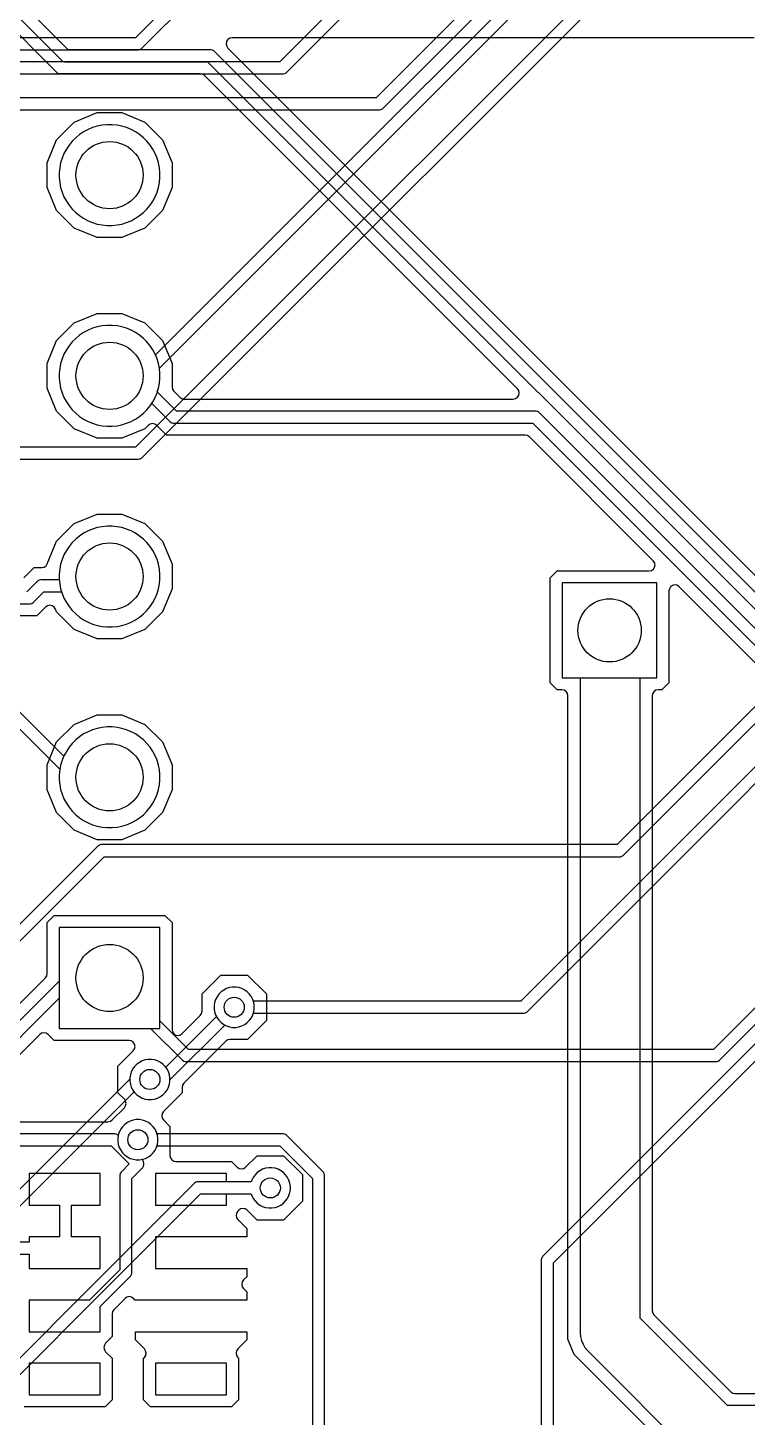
# Model space of a CAD drawing. Header units: millimetres. Extents: x 0 to 65, y 0 to 56.
# Drawn here: x 24.52 to 33.62, y 8.99 to 26.57 of the extents above; entities that cross this region are included whole.
import ezdxf

# ---------------------------------------------------------------- set-up
doc = ezdxf.new("R2010")
doc.units = ezdxf.units.MM

msp = doc.modelspace()

# ---------------------------------------------------------------- linework, layer by layer
at = {"layer": '16_copper'}
for points in [[(37.109, 33.133), (37.109, 25.248), (36.325, 25.248), (36.305, 25.242), (36.288, 25.232), (36.274, 25.218), (36.264, 25.201), (36.259, 25.181), (36.259, 21.339), (36.264, 21.319), (36.274, 21.302), (36.288, 21.288), (36.305, 21.278), (36.325, 21.273), (37.014, 21.273), (31.972, 16.231), (25.441, 16.231), (25.421, 16.225), (25.404, 16.215), (19.294, 10.105)], [(33.299, 30.054), (28.924, 25.679), (18.43, 25.679)], [(18.472, 25.527), (28.966, 25.527), (28.985, 25.532), (29.003, 25.542), (33.437, 29.976)], [(33.024, 29.322), (26.13, 22.428), (26.127, 22.436), (26.097, 22.491), (26.063, 22.543), (26.023, 22.592), (25.979, 22.636), (25.93, 22.676), (25.878, 22.711), (25.823, 22.74), (25.765, 22.764), (25.705, 22.782), (25.644, 22.794), (25.581, 22.801), (25.519, 22.801), (25.456, 22.794), (25.395, 22.782), (25.335, 22.764), (25.277, 22.74), (25.222, 22.711), (25.17, 22.676), (25.121, 22.636), (25.077, 22.592), (25.037, 22.543), (25.003, 22.491), (24.973, 22.436), (24.949, 22.378), (24.931, 22.318), (24.919, 22.257), (24.913, 22.194), (24.913, 22.132), (24.919, 22.069), (24.931, 22.008), (24.949, 21.948), (24.973, 21.89), (25.003, 21.835), (25.037, 21.783), (25.077, 21.734), (25.121, 21.69), (25.17, 21.65), (25.222, 21.616), (25.277, 21.586), (25.335, 21.562), (25.395, 21.544), (25.456, 21.532), (25.519, 21.526), (25.581, 21.526), (25.644, 21.532), (25.705, 21.544), (25.765, 21.562), (25.823, 21.586), (25.878, 21.616), (25.93, 21.65), (25.979, 21.69), (26.023, 21.734), (26.063, 21.783), (26.097, 21.835), (26.127, 21.89), (26.151, 21.948), (26.169, 22.008), (26.181, 22.069), (26.188, 22.132), (26.188, 22.194), (26.181, 22.257), (26.18, 22.262), (33.102, 29.185)], [(33.024, 28.407), (25.876, 21.26), (21.977, 21.26)], [(21.936, 21.107), (25.918, 21.107), (25.937, 21.113), (25.955, 21.123), (33.102, 28.27)], [(29.422, 27.853), (27.705, 26.137), (17.668, 26.137)], [(17.71, 25.984), (27.747, 25.984), (27.766, 25.989), (27.784, 25.999), (29.428, 27.644)], [(18.43, 26.289), (25.918, 26.289), (25.937, 26.294), (25.955, 26.304), (26.579, 26.928)], [(26.441, 27.006), (25.876, 26.441), (18.472, 26.441)], [(18.532, 23.575), (24.921, 17.186), (24.919, 17.177), (24.913, 17.114), (24.913, 17.052), (24.919, 16.989), (24.931, 16.928), (24.949, 16.868), (24.973, 16.81), (25.003, 16.755), (25.037, 16.703), (25.077, 16.654), (25.121, 16.61), (25.17, 16.57), (25.222, 16.536), (25.277, 16.506), (25.335, 16.482), (25.395, 16.464), (25.456, 16.452), (25.519, 16.446), (25.581, 16.446), (25.644, 16.452), (25.705, 16.464), (25.765, 16.482), (25.823, 16.506), (25.878, 16.536), (25.93, 16.57), (25.979, 16.61), (26.023, 16.654), (26.063, 16.703), (26.097, 16.755), (26.127, 16.81), (26.151, 16.868), (26.169, 16.928), (26.181, 16.989), (26.188, 17.052), (26.188, 17.114), (26.181, 17.177), (26.169, 17.238), (26.151, 17.298), (26.127, 17.356), (26.097, 17.411), (26.063, 17.463), (26.023, 17.512), (25.979, 17.556), (25.93, 17.596), (25.878, 17.631), (25.823, 17.66), (25.765, 17.684), (25.705, 17.702), (25.644, 17.714), (25.581, 17.721), (25.519, 17.721), (25.456, 17.714), (25.395, 17.702), (25.335, 17.684), (25.277, 17.66), (25.222, 17.631), (25.17, 17.596), (25.121, 17.556), (25.077, 17.512), (25.037, 17.463), (25.003, 17.411), (24.973, 17.356), (24.971, 17.351), (18.669, 23.654)], [(19.431, 10.027), (25.482, 16.078), (32.014, 16.078), (32.033, 16.083), (32.051, 16.093), (37.186, 21.228)], [(40.31, 20.301), (31.029, 11.02), (31.019, 11.002), (31.013, 10.983), (31.013, 4.51)], [(31.166, 4.51), (31.166, 10.941), (40.447, 20.222)], [(36.377, 19.873), (30.753, 14.249), (27.37, 14.249), (27.363, 14.271), (27.344, 14.306), (27.321, 14.339), (27.293, 14.367), (27.26, 14.39), (27.225, 14.409), (27.187, 14.421), (27.147, 14.427), (27.107, 14.427), (27.068, 14.421), (27.03, 14.409), (26.994, 14.39), (26.962, 14.367), (26.933, 14.339), (26.91, 14.306), (26.892, 14.271), (26.879, 14.233), (26.873, 14.193), (26.873, 14.153), (26.879, 14.114), (26.892, 14.076), (26.91, 14.04), (26.933, 14.008), (26.962, 13.979), (26.994, 13.956), (27.03, 13.938), (27.068, 13.925), (27.107, 13.919), (27.147, 13.919), (27.187, 13.925), (27.225, 13.938), (27.26, 13.956), (27.293, 13.979), (27.321, 14.008), (27.344, 14.04), (27.363, 14.076), (27.37, 14.097), (30.795, 14.097), (30.814, 14.102), (30.832, 14.112), (36.455, 19.736)], [(39.243, 19.691), (33.192, 13.64), (26.549, 13.64), (26.188, 14.001), (26.188, 15.181), (24.913, 15.181), (24.913, 13.906), (26.068, 13.906), (26.471, 13.503), (26.488, 13.493), (26.508, 13.487), (33.233, 13.487), (33.253, 13.493), (33.27, 13.503), (39.38, 19.613)], [(20.955, 8.198), (25.86, 13.103), (25.867, 13.093), (25.895, 13.065), (25.927, 13.042), (25.963, 13.023), (26.001, 13.011), (26.04, 13.005), (26.08, 13.005), (26.12, 13.011), (26.158, 13.023), (26.194, 13.042), (26.226, 13.065), (26.254, 13.093), (26.278, 13.126), (26.296, 13.161), (26.308, 13.199), (26.314, 13.239), (26.314, 13.279), (26.308, 13.318), (26.296, 13.356), (26.278, 13.392), (26.254, 13.424), (26.226, 13.453), (26.194, 13.476), (26.158, 13.494), (26.12, 13.507), (26.08, 13.513), (26.04, 13.513), (26.001, 13.507), (25.963, 13.494), (25.927, 13.476), (25.895, 13.453), (25.867, 13.424), (25.843, 13.392), (25.825, 13.356), (25.813, 13.318), (25.806, 13.279), (25.806, 13.265), (20.818, 8.276)], [(28.27, 6.432), (28.27, 12.05), (28.265, 12.069), (28.255, 12.086), (27.784, 12.558), (27.766, 12.568), (27.747, 12.573), (26.15, 12.573), (26.143, 12.594), (26.125, 12.63), (26.102, 12.662), (26.073, 12.691), (26.041, 12.714), (26.006, 12.732), (25.967, 12.745), (25.928, 12.751), (25.888, 12.751), (25.849, 12.745), (25.81, 12.732), (25.775, 12.714), (25.743, 12.691), (25.714, 12.662), (25.691, 12.63), (25.673, 12.594), (25.66, 12.556), (25.654, 12.517), (25.654, 12.477), (25.66, 12.437), (25.673, 12.399), (25.691, 12.364), (25.714, 12.331), (25.743, 12.303), (25.775, 12.28), (25.81, 12.261), (25.849, 12.249), (25.888, 12.243), (25.928, 12.243), (25.967, 12.249), (26.006, 12.261), (26.041, 12.28), (26.073, 12.303), (26.102, 12.331), (26.125, 12.364), (26.143, 12.399), (26.15, 12.421), (27.705, 12.421), (28.118, 12.008), (28.118, 6.391)], [(23.091, 8.201), (26.702, 11.811), (27.342, 11.811), (27.349, 11.79), (27.367, 11.754), (27.391, 11.722), (27.419, 11.693), (27.451, 11.67), (27.487, 11.652), (27.525, 11.639), (27.564, 11.633), (27.604, 11.633), (27.644, 11.639), (27.682, 11.652), (27.718, 11.67), (27.75, 11.693), (27.778, 11.722), (27.802, 11.754), (27.82, 11.79), (27.832, 11.828), (27.838, 11.867), (27.838, 11.907), (27.832, 11.947), (27.82, 11.985), (27.802, 12.02), (27.778, 12.053), (27.75, 12.081), (27.718, 12.104), (27.682, 12.123), (27.644, 12.135), (27.604, 12.141), (27.564, 12.141), (27.525, 12.135), (27.487, 12.123), (27.451, 12.104), (27.419, 12.081), (27.391, 12.053), (27.367, 12.02), (27.349, 11.985), (27.342, 11.963), (26.66, 11.963), (26.641, 11.958), (26.623, 11.948), (22.988, 8.313)]]:
    msp.add_lwpolyline(points, dxfattribs=at)
for points in [[(25.644, 24.072), (25.705, 24.084), (25.765, 24.102), (25.823, 24.126), (25.878, 24.156), (25.93, 24.19), (25.979, 24.23), (26.023, 24.274), (26.063, 24.323), (26.097, 24.375), (26.127, 24.43), (26.151, 24.488), (26.169, 24.548), (26.181, 24.609), (26.188, 24.672), (26.188, 24.734), (26.181, 24.797), (26.169, 24.858), (26.151, 24.918), (26.127, 24.976), (26.097, 25.031), (26.063, 25.083), (26.023, 25.132), (25.979, 25.176), (25.93, 25.216), (25.878, 25.251), (25.823, 25.28), (25.765, 25.304), (25.705, 25.322), (25.644, 25.334), (25.581, 25.341), (25.519, 25.341), (25.456, 25.334), (25.395, 25.322), (25.335, 25.304), (25.277, 25.28), (25.222, 25.251), (25.17, 25.216), (25.121, 25.176), (25.077, 25.132), (25.037, 25.083), (25.003, 25.031), (24.973, 24.976), (24.949, 24.918), (24.931, 24.858), (24.919, 24.797), (24.913, 24.734), (24.913, 24.672), (24.919, 24.609), (24.931, 24.548), (24.949, 24.488), (24.973, 24.43), (25.003, 24.375), (25.037, 24.323), (25.077, 24.274), (25.121, 24.23), (25.17, 24.19), (25.222, 24.156), (25.277, 24.126), (25.335, 24.102), (25.395, 24.084), (25.456, 24.072), (25.519, 24.066), (25.581, 24.066)], [(25.644, 18.992), (25.705, 19.004), (25.765, 19.022), (25.823, 19.046), (25.878, 19.076), (25.93, 19.11), (25.979, 19.15), (26.023, 19.194), (26.063, 19.243), (26.097, 19.295), (26.127, 19.35), (26.151, 19.408), (26.169, 19.468), (26.181, 19.529), (26.188, 19.592), (26.188, 19.654), (26.181, 19.717), (26.169, 19.778), (26.151, 19.838), (26.127, 19.896), (26.097, 19.951), (26.063, 20.003), (26.023, 20.052), (25.979, 20.096), (25.93, 20.136), (25.878, 20.171), (25.823, 20.2), (25.765, 20.224), (25.705, 20.242), (25.644, 20.254), (25.581, 20.261), (25.519, 20.261), (25.456, 20.254), (25.395, 20.242), (25.335, 20.224), (25.277, 20.2), (25.222, 20.171), (25.17, 20.136), (25.121, 20.096), (25.077, 20.052), (25.037, 20.003), (25.003, 19.951), (24.973, 19.896), (24.949, 19.838), (24.931, 19.778), (24.919, 19.717), (24.913, 19.654), (24.913, 19.592), (24.919, 19.529), (24.931, 19.468), (24.949, 19.408), (24.973, 19.35), (25.003, 19.295), (25.037, 19.243), (25.077, 19.194), (25.121, 19.15), (25.17, 19.11), (25.222, 19.076), (25.277, 19.046), (25.335, 19.022), (25.395, 19.004), (25.456, 18.992), (25.519, 18.986), (25.581, 18.986)], [(32.477, 19.542), (31.277, 19.542), (31.277, 18.342), (32.477, 18.342)]]:
    msp.add_lwpolyline(points, close=True, dxfattribs=at)
at = {"layer": '1_copper'}
for points in [[(32.909, 8.3), (31.431, 9.778), (31.35, 9.974), (31.35, 18.113), (31.344, 18.143), (31.327, 18.168), (31.301, 18.184), (31.274, 18.19), (31.214, 18.19), (31.125, 18.279), (31.125, 19.605), (31.214, 19.694), (32.376, 19.694), (32.406, 19.7), (32.431, 19.718), (32.447, 19.743), (32.453, 19.773), (32.446, 19.803), (32.43, 19.824), (30.865, 21.39), (30.84, 21.407), (30.811, 21.412), (26.271, 21.412), (26.147, 21.535), (26.122, 21.552), (26.092, 21.558), (26.063, 21.551), (26.039, 21.535), (25.997, 21.493), (25.707, 21.373), (25.393, 21.373), (25.103, 21.493), (24.88, 21.716), (24.76, 22.006), (24.76, 22.32), (24.88, 22.611), (25.103, 22.833), (25.393, 22.953), (25.707, 22.953), (25.997, 22.833), (26.22, 22.611), (26.34, 22.32), (26.34, 22.021), (26.346, 21.991), (26.362, 21.967), (26.438, 21.892), (26.463, 21.875), (26.491, 21.869), (30.659, 21.869), (30.688, 21.875), (30.713, 21.893), (30.73, 21.918), (30.735, 21.948), (30.728, 21.978), (30.712, 21.999), (26.75, 25.962), (26.725, 25.979), (26.696, 25.984), (24.899, 25.984), (24.133, 26.75)], [(24.323, 26.776), (24.947, 26.152), (24.964, 26.142), (24.984, 26.137), (26.791, 26.137), (35.158, 17.77)], [(35.236, 17.907), (26.869, 26.274), (26.852, 26.284), (26.832, 26.289), (25.025, 26.289), (24.46, 26.854)], [(33.707, 26.441), (27.101, 26.441), (27.071, 26.435), (27.046, 26.418), (27.03, 26.393), (27.025, 26.363), (27.032, 26.333), (27.047, 26.311), (35.277, 18.082)], [(37.979, 14.707), (30.984, 21.702), (30.967, 21.712), (30.947, 21.717), (26.397, 21.717), (26.154, 21.959), (26.169, 22.008), (26.181, 22.069), (26.188, 22.132), (26.188, 22.194), (26.181, 22.257), (26.169, 22.318), (26.151, 22.378), (26.127, 22.436), (26.097, 22.491), (26.063, 22.543), (26.023, 22.592), (25.979, 22.636), (25.93, 22.676), (25.878, 22.711), (25.823, 22.74), (25.765, 22.764), (25.705, 22.782), (25.644, 22.794), (25.581, 22.801), (25.519, 22.801), (25.456, 22.794), (25.395, 22.782), (25.335, 22.764), (25.277, 22.74), (25.222, 22.711), (25.17, 22.676), (25.121, 22.636), (25.077, 22.592), (25.037, 22.543), (25.003, 22.491), (24.973, 22.436), (24.949, 22.378), (24.931, 22.318), (24.919, 22.257), (24.913, 22.194), (24.913, 22.132), (24.919, 22.069), (24.931, 22.008), (24.949, 21.948), (24.973, 21.89), (25.003, 21.835), (25.037, 21.783), (25.077, 21.734), (25.121, 21.69), (25.17, 21.65), (25.222, 21.616), (25.277, 21.586), (25.335, 21.562), (25.395, 21.544), (25.456, 21.532), (25.519, 21.526), (25.581, 21.526), (25.644, 21.532), (25.705, 21.544), (25.765, 21.562), (25.823, 21.586), (25.878, 21.616), (25.93, 21.65), (25.979, 21.69), (26.023, 21.734), (26.063, 21.783), (26.084, 21.814), (26.318, 21.58), (26.336, 21.57), (26.355, 21.565), (30.906, 21.565), (37.901, 14.569)], [(24.464, 19.606), (24.594, 19.736), (24.691, 19.736), (24.721, 19.742), (24.746, 19.759), (24.761, 19.783), (24.88, 20.071), (25.103, 20.293), (25.393, 20.413), (25.707, 20.413), (25.997, 20.293), (26.22, 20.071), (26.34, 19.78), (26.34, 19.466), (26.22, 19.176), (25.997, 18.953), (25.707, 18.833), (25.393, 18.833), (25.103, 18.953), (24.88, 19.176), (24.865, 19.212), (24.849, 19.237), (24.823, 19.253), (24.793, 19.259), (24.764, 19.252), (24.741, 19.236), (24.631, 19.126), (19.26, 19.126)], [(19.345, 19.279), (24.546, 19.279), (24.566, 19.284), (24.583, 19.294), (24.72, 19.431), (24.942, 19.431), (24.949, 19.408), (24.973, 19.35), (25.003, 19.295), (25.037, 19.243), (25.077, 19.194), (25.121, 19.15), (25.17, 19.11), (25.222, 19.076), (25.277, 19.046), (25.335, 19.022), (25.395, 19.004), (25.456, 18.992), (25.519, 18.986), (25.581, 18.986), (25.644, 18.992), (25.705, 19.004), (25.765, 19.022), (25.823, 19.046), (25.878, 19.076), (25.93, 19.11), (25.979, 19.15), (26.023, 19.194), (26.063, 19.243), (26.097, 19.295), (26.127, 19.35), (26.151, 19.408), (26.169, 19.468), (26.181, 19.529), (26.188, 19.592), (26.188, 19.654), (26.181, 19.717), (26.169, 19.778), (26.151, 19.838), (26.127, 19.896), (26.097, 19.951), (26.063, 20.003), (26.023, 20.052), (25.979, 20.096), (25.93, 20.136), (25.878, 20.171), (25.823, 20.2), (25.765, 20.224), (25.705, 20.242), (25.644, 20.254), (25.581, 20.261), (25.519, 20.261), (25.456, 20.254), (25.395, 20.242), (25.335, 20.224), (25.277, 20.2), (25.222, 20.171), (25.17, 20.136), (25.121, 20.096), (25.077, 20.052), (25.037, 20.003), (25.003, 19.951), (24.973, 19.896), (24.949, 19.838), (24.931, 19.778), (24.919, 19.717), (24.913, 19.654), (24.913, 19.592), (24.913, 19.583), (24.679, 19.583), (24.659, 19.578), (24.642, 19.568), (24.505, 19.431)], [(42.855, 9.133), (33.369, 9.133), (32.265, 10.238), (32.265, 18.342), (32.477, 18.342), (32.477, 19.542), (31.277, 19.542), (31.277, 18.342), (31.503, 18.342), (31.503, 10.055), (31.509, 10.006), (31.522, 9.957), (31.541, 9.911), (31.566, 9.868), (31.597, 9.828), (32.959, 8.465)], [(37.853, 14.402), (32.759, 19.495), (32.734, 19.512), (32.704, 19.518), (32.675, 19.511), (32.65, 19.493), (32.634, 19.468), (32.629, 19.441), (32.629, 18.279), (32.54, 18.19), (32.493, 18.19), (32.463, 18.184), (32.438, 18.166), (32.422, 18.141), (32.417, 18.113), (32.417, 10.333), (32.423, 10.303), (32.439, 10.279), (33.41, 9.308), (33.435, 9.291), (33.464, 9.286), (34.413, 9.286)], [(23.854, 13.662), (24.738, 14.545), (24.755, 14.571), (24.76, 14.599), (24.76, 15.244), (24.849, 15.333), (26.251, 15.333), (26.34, 15.244), (26.34, 13.893), (26.346, 13.863), (26.363, 13.838), (26.389, 13.822), (26.419, 13.817), (26.448, 13.824), (26.47, 13.839), (26.698, 14.068), (26.715, 14.093), (26.721, 14.122), (26.721, 14.342), (26.959, 14.58), (27.296, 14.58), (27.534, 14.342), (27.534, 14.005), (27.296, 13.767), (27.076, 13.767), (27.046, 13.761), (27.022, 13.744), (26.489, 13.212), (26.472, 13.187), (26.467, 13.158), (26.467, 13.09), (26.232, 12.855), (26.215, 12.83), (26.21, 12.8), (26.216, 12.771), (26.232, 12.748), (26.314, 12.665), (26.314, 12.297), (26.314, 12.295), (26.321, 12.266), (26.338, 12.241), (26.364, 12.225), (26.39, 12.22), (27.094, 12.22), (27.165, 12.15), (27.19, 12.133), (27.22, 12.128), (27.249, 12.134), (27.272, 12.15), (27.416, 12.294), (27.753, 12.294), (27.991, 12.056), (27.991, 11.719), (27.753, 11.481), (27.416, 11.481), (27.292, 11.605), (27.266, 11.622), (27.236, 11.628), (27.207, 11.621), (27.184, 11.605), (27.172, 11.594), (27.155, 11.568), (27.15, 11.539), (27.156, 11.509), (27.172, 11.486), (27.285, 11.373), (27.285, 11.268), (26.131, 11.268), (26.131, 10.868), (27.285, 10.868), (27.285, 10.763), (27.244, 10.722), (27.227, 10.697), (27.222, 10.667), (27.228, 10.637), (27.244, 10.614), (27.285, 10.573), (27.285, 10.468), (25.868, 10.468), (25.854, 10.489), (25.828, 10.506), (25.798, 10.511), (25.769, 10.504), (25.747, 10.488), (25.606, 10.347), (25.589, 10.322), (25.583, 10.293), (25.583, 10.005), (25.5, 9.922), (25.484, 9.897), (25.478, 9.867), (25.485, 9.837), (25.5, 9.814), (25.583, 9.731), (25.583, 9.205), (25.494, 9.116), (24.468, 9.116)], [(23.974, 13.35), (24.913, 14.289), (24.913, 13.906), (26.188, 13.906), (26.188, 15.181), (24.913, 15.181), (24.913, 14.505), (23.895, 13.487)], [(21.546, 12.725), (25.53, 12.725), (25.56, 12.731), (25.584, 12.748), (25.737, 12.9), (25.753, 12.925), (25.759, 12.955), (25.752, 12.985), (25.737, 13.008), (25.654, 13.09), (25.654, 13.427), (25.85, 13.623), (25.867, 13.648), (25.872, 13.678), (25.866, 13.708), (25.848, 13.733), (25.822, 13.749), (25.796, 13.753), (24.849, 13.753), (24.775, 13.828), (24.749, 13.845), (24.72, 13.85), (24.69, 13.844), (24.667, 13.828), (24.021, 13.183)], [(21.672, 12.421), (25.572, 12.421), (25.8, 12.192), (25.695, 12.086), (25.685, 12.069), (25.679, 12.05), (25.679, 10.852), (25.295, 10.468), (24.531, 10.468), (24.531, 10.068), (25.431, 10.068), (25.431, 10.388), (25.817, 10.774), (25.827, 10.791), (25.832, 10.81), (25.832, 12.008), (25.969, 12.145), (25.979, 12.163), (25.984, 12.182), (25.984, 12.202), (25.979, 12.221), (25.969, 12.239), (25.96, 12.248), (25.967, 12.249), (26.006, 12.261), (26.041, 12.28), (26.073, 12.303), (26.102, 12.331), (26.125, 12.364), (26.143, 12.399), (26.156, 12.437), (26.162, 12.477), (26.162, 12.517), (26.156, 12.556), (26.143, 12.594), (26.125, 12.63), (26.102, 12.662), (26.073, 12.691), (26.041, 12.714), (26.006, 12.732), (25.967, 12.745), (25.928, 12.751), (25.888, 12.751), (25.849, 12.745), (25.81, 12.732), (25.775, 12.714), (25.743, 12.691), (25.714, 12.662), (25.691, 12.63), (25.673, 12.594), (25.66, 12.556), (25.659, 12.549), (25.65, 12.558), (25.633, 12.568), (25.613, 12.573), (21.631, 12.573)], [(24.263, 11.049), (24.531, 11.049), (24.531, 10.868), (25.431, 10.868), (25.431, 11.268), (25.07, 11.268), (25.07, 11.668), (25.431, 11.668), (25.431, 12.068), (24.531, 12.068), (24.531, 11.668), (24.917, 11.668), (24.917, 11.268), (24.531, 11.268), (24.531, 11.201), (24.222, 11.201)]]:
    msp.add_lwpolyline(points, dxfattribs=at)
for points in [[(25.393, 23.913), (25.103, 24.033), (24.88, 24.256), (24.76, 24.546), (24.76, 24.86), (24.88, 25.151), (25.103, 25.373), (25.393, 25.493), (25.707, 25.493), (25.997, 25.373), (26.22, 25.151), (26.34, 24.86), (26.34, 24.546), (26.22, 24.256), (25.997, 24.033), (25.707, 23.913)], [(25.644, 24.072), (25.705, 24.084), (25.765, 24.102), (25.823, 24.126), (25.878, 24.156), (25.93, 24.19), (25.979, 24.23), (26.023, 24.274), (26.063, 24.323), (26.097, 24.375), (26.127, 24.43), (26.151, 24.488), (26.169, 24.548), (26.181, 24.609), (26.188, 24.672), (26.188, 24.734), (26.181, 24.797), (26.169, 24.858), (26.151, 24.918), (26.127, 24.976), (26.097, 25.031), (26.063, 25.083), (26.023, 25.132), (25.979, 25.176), (25.93, 25.216), (25.878, 25.251), (25.823, 25.28), (25.765, 25.304), (25.705, 25.322), (25.644, 25.334), (25.581, 25.341), (25.519, 25.341), (25.456, 25.334), (25.395, 25.322), (25.335, 25.304), (25.277, 25.28), (25.222, 25.251), (25.17, 25.216), (25.121, 25.176), (25.077, 25.132), (25.037, 25.083), (25.003, 25.031), (24.973, 24.976), (24.949, 24.918), (24.931, 24.858), (24.919, 24.797), (24.913, 24.734), (24.913, 24.672), (24.919, 24.609), (24.931, 24.548), (24.949, 24.488), (24.973, 24.43), (25.003, 24.375), (25.037, 24.323), (25.077, 24.274), (25.121, 24.23), (25.17, 24.19), (25.222, 24.156), (25.277, 24.126), (25.335, 24.102), (25.395, 24.084), (25.456, 24.072), (25.519, 24.066), (25.581, 24.066)], [(25.393, 16.293), (25.103, 16.413), (24.88, 16.636), (24.76, 16.926), (24.76, 17.24), (24.88, 17.531), (25.103, 17.753), (25.393, 17.873), (25.707, 17.873), (25.997, 17.753), (26.22, 17.531), (26.34, 17.24), (26.34, 16.926), (26.22, 16.636), (25.997, 16.413), (25.707, 16.293)], [(25.644, 16.452), (25.705, 16.464), (25.765, 16.482), (25.823, 16.506), (25.878, 16.536), (25.93, 16.57), (25.979, 16.61), (26.023, 16.654), (26.063, 16.703), (26.097, 16.755), (26.127, 16.81), (26.151, 16.868), (26.169, 16.928), (26.181, 16.989), (26.188, 17.052), (26.188, 17.114), (26.181, 17.177), (26.169, 17.238), (26.151, 17.298), (26.127, 17.356), (26.097, 17.411), (26.063, 17.463), (26.023, 17.512), (25.979, 17.556), (25.93, 17.596), (25.878, 17.631), (25.823, 17.66), (25.765, 17.684), (25.705, 17.702), (25.644, 17.714), (25.581, 17.721), (25.519, 17.721), (25.456, 17.714), (25.395, 17.702), (25.335, 17.684), (25.277, 17.66), (25.222, 17.631), (25.17, 17.596), (25.121, 17.556), (25.077, 17.512), (25.037, 17.463), (25.003, 17.411), (24.973, 17.356), (24.949, 17.298), (24.931, 17.238), (24.919, 17.177), (24.913, 17.114), (24.913, 17.052), (24.919, 16.989), (24.931, 16.928), (24.949, 16.868), (24.973, 16.81), (25.003, 16.755), (25.037, 16.703), (25.077, 16.654), (25.121, 16.61), (25.17, 16.57), (25.222, 16.536), (25.277, 16.506), (25.335, 16.482), (25.395, 16.464), (25.456, 16.452), (25.519, 16.446), (25.581, 16.446)], [(26.12, 13.011), (26.158, 13.023), (26.194, 13.042), (26.226, 13.065), (26.254, 13.093), (26.278, 13.126), (26.296, 13.161), (26.308, 13.199), (26.314, 13.239), (26.314, 13.253), (27.01, 13.948), (27.03, 13.938), (27.068, 13.925), (27.107, 13.919), (27.147, 13.919), (27.187, 13.925), (27.225, 13.938), (27.26, 13.956), (27.293, 13.979), (27.321, 14.008), (27.344, 14.04), (27.363, 14.076), (27.375, 14.114), (27.381, 14.153), (27.381, 14.193), (27.375, 14.233), (27.363, 14.271), (27.344, 14.306), (27.321, 14.339), (27.293, 14.367), (27.26, 14.39), (27.225, 14.409), (27.187, 14.421), (27.147, 14.427), (27.107, 14.427), (27.068, 14.421), (27.03, 14.409), (26.994, 14.39), (26.962, 14.367), (26.933, 14.339), (26.91, 14.306), (26.892, 14.271), (26.879, 14.233), (26.873, 14.193), (26.873, 14.153), (26.879, 14.114), (26.892, 14.076), (26.902, 14.056), (26.261, 13.415), (26.254, 13.424), (26.226, 13.453), (26.194, 13.476), (26.158, 13.494), (26.12, 13.507), (26.08, 13.513), (26.04, 13.513), (26.001, 13.507), (25.963, 13.494), (25.927, 13.476), (25.895, 13.453), (25.867, 13.424), (25.843, 13.392), (25.825, 13.356), (25.813, 13.318), (25.806, 13.279), (25.806, 13.239), (25.813, 13.199), (25.825, 13.161), (25.843, 13.126), (25.867, 13.093), (25.895, 13.065), (25.927, 13.042), (25.963, 13.023), (26.001, 13.011), (26.04, 13.005), (26.08, 13.005)], [(27.644, 11.639), (27.682, 11.652), (27.718, 11.67), (27.75, 11.693), (27.778, 11.722), (27.802, 11.754), (27.82, 11.79), (27.832, 11.828), (27.838, 11.867), (27.838, 11.907), (27.832, 11.947), (27.82, 11.985), (27.802, 12.02), (27.778, 12.053), (27.75, 12.081), (27.718, 12.104), (27.682, 12.123), (27.644, 12.135), (27.604, 12.141), (27.564, 12.141), (27.525, 12.135), (27.487, 12.123), (27.451, 12.104), (27.419, 12.081), (27.391, 12.053), (27.367, 12.02), (27.349, 11.985), (27.342, 11.963), (27.031, 11.963), (27.031, 12.068), (26.131, 12.068), (26.131, 11.668), (27.031, 11.668), (27.031, 11.811), (27.342, 11.811), (27.349, 11.79), (27.367, 11.754), (27.391, 11.722), (27.419, 11.693), (27.451, 11.67), (27.487, 11.652), (27.525, 11.639), (27.564, 11.633), (27.604, 11.633)], [(26.068, 9.116), (25.979, 9.205), (25.979, 9.731), (25.99, 9.742), (26.007, 9.768), (26.012, 9.797), (26.006, 9.827), (25.99, 9.85), (25.877, 9.963), (25.877, 10.068), (27.285, 10.068), (27.285, 9.963), (27.172, 9.85), (27.155, 9.825), (27.15, 9.795), (27.156, 9.765), (27.172, 9.742), (27.183, 9.731), (27.183, 9.205), (27.094, 9.116)], [(25.431, 9.668), (24.531, 9.668), (24.531, 9.268), (25.431, 9.268)], [(27.031, 9.668), (26.131, 9.668), (26.131, 9.268), (27.031, 9.268)]]:
    msp.add_lwpolyline(points, close=True, dxfattribs=at)
at = {"layer": 'drills_PTH'}
for centre, radius in [((25.55, 24.703), 0.425), ((25.55, 22.163), 0.425), ((25.55, 19.623), 0.425), ((31.877, 18.942), 0.4), ((25.55, 17.083), 0.425), ((25.55, 14.543), 0.425)]:
    msp.add_circle(centre, radius, dxfattribs=at)
at = {"layer": 'drills_via_1_16'}
for centre in [(27.127, 14.173), (26.06, 13.259), (25.908, 12.497), (27.584, 11.887)]:
    msp.add_circle(centre, 0.127, dxfattribs=at)

doc.saveas('drawing.dxf')
